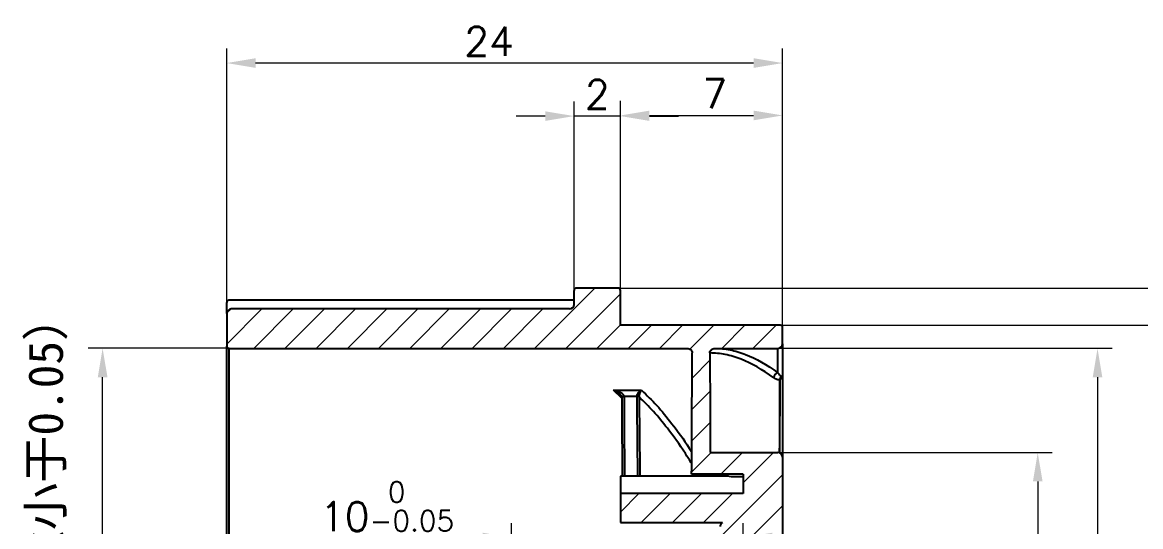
# Model space of a CAD drawing. Header units: millimetres. Extents: x 2517 to 6633, y 792 to 3241.
# Drawn here: x 2643.45 to 2691.72, y 988.42 to 1010.2 of the extents above; entities that cross this region are included whole.
import ezdxf

# ---------------------------------------------------------------- set-up
doc = ezdxf.new("R2010")
doc.units = ezdxf.units.MM
for name, color, linetype, lineweight in [('填充', 3, 'Continuous', 9), ('实线', 7, 'Continuous', 25), ('尺寸标注', 2, 'Continuous', 9)]:
    doc.layers.add(name, color=color, linetype=linetype, lineweight=lineweight)
doc.styles.add('st', font='txt.shx')
doc.styles.get("Standard").update_dxf_attribs({"font": 'simfang.ttf'})
doc.dimstyles.new('st', dxfattribs={"dimscale": 0.5, "dimtxt": 2.5, "dimasz": 2.5, "dimexe": 1.25, "dimexo": 0, "dimtad": 1, "dimtoh": 1, "dimdsep": 46, "dimtxsty": 'st', "dimcen": 0, "dimclrd": 256, "dimclre": 256, "dimclrt": 3, "dimadec": 3, "dimazin": 2, "dimtfac": 1, "dimtmove": 0, "dimatfit": 1, "dimfxl": 1, "dimlwd": -1, "dimlwe": -1, "dimarcsym": 0})

# ---------------------------------------------------------------- blocks, each defined once
blk = doc.blocks.new('*D459')
at = {"layer": 'Defpoints', "color": 0, "ltscale": 0.1, "transparency": 16777216}
for p in [(2646.911, 996.118), (2652.367, 996.118), (2652.367, 954.118)]:
    blk.add_point(p, dxfattribs=at)
at = {"layer": '尺寸标注', "ltscale": 0.1, "transparency": 16777216}
for p, q in [((2652.367, 996.118), (2646.286, 996.118)), ((2646.911, 955.368), (2646.911, 994.868)), ((2652.367, 954.118), (2646.286, 954.118))]:
    blk.add_line(p, q, dxfattribs=at)
for points in [[(2646.703, 994.868), (2647.12, 994.868), (2646.911, 996.118)], [(2646.703, 955.368), (2647.12, 955.368), (2646.911, 954.118)]]:
    blk.add_solid(points, dxfattribs=at)
at = {"layer": '尺寸标注', "color": 3, "ltscale": 0.1, "transparency": 16777216, "insert": (2645.564, 961.013), "char_height": 1.25, "attachment_point": 5, "rotation": 90, "style": 'st'}
blk.add_mtext('%%c42{}{\\H0.71x;\\C3;\\S+0.05^  0;}', dxfattribs=at)
blk = doc.blocks.new('*D460')
at = {"layer": 'Defpoints', "color": 0, "ltscale": 0.1, "transparency": 16777216}
for p in [(2676.167, 997.118), (2695.078, 997.118), (2676.167, 953.118)]:
    blk.add_point(p, dxfattribs=at)
at = {"layer": '尺寸标注', "ltscale": 0.1, "transparency": 16777216}
for p, q in [((2676.167, 997.118), (2695.703, 997.118)), ((2695.078, 954.368), (2695.078, 995.868)), ((2676.167, 953.118), (2695.703, 953.118))]:
    blk.add_line(p, q, dxfattribs=at)
for points in [[(2694.87, 995.868), (2695.286, 995.868), (2695.078, 997.118)], [(2694.87, 954.368), (2695.286, 954.368), (2695.078, 953.118)]]:
    blk.add_solid(points, dxfattribs=at)
at = {"layer": '尺寸标注', "color": 3, "ltscale": 0.1, "transparency": 16777216, "insert": (2693.73, 961.864), "char_height": 1.25, "attachment_point": 5, "rotation": 90, "style": 'st'}
blk.add_mtext('%%c44{}{\\H0.71x;\\C3;\\S-0.02^ -0.05;}', dxfattribs=at)
blk = doc.blocks.new('*D461')
at = {"layer": 'Defpoints', "color": 0, "ltscale": 0.1, "transparency": 16777216}
for p in [(2669.167, 998.718), (2699.85, 998.718), (2669.167, 951.518)]:
    blk.add_point(p, dxfattribs=at)
at = {"layer": '尺寸标注', "ltscale": 0.1, "transparency": 16777216}
for p, q in [((2669.167, 998.718), (2700.475, 998.718)), ((2699.85, 952.768), (2699.85, 997.468)), ((2669.167, 951.518), (2700.475, 951.518))]:
    blk.add_line(p, q, dxfattribs=at)
for points in [[(2699.642, 997.468), (2700.059, 997.468), (2699.85, 998.718)], [(2699.642, 952.768), (2700.059, 952.768), (2699.85, 951.518)]]:
    blk.add_solid(points, dxfattribs=at)
at = {"layer": '尺寸标注', "color": 3, "ltscale": 0.1, "transparency": 16777216, "insert": (2698.913, 973.428), "char_height": 1.25, "attachment_point": 5, "rotation": 90, "style": 'st'}
blk.add_mtext('%%c47.2', dxfattribs=at)
blk = doc.blocks.new('*D462')
at = {"layer": 'Defpoints', "color": 0, "ltscale": 0.1, "transparency": 16777216}
for p in [(2676.067, 991.618), (2676.052, 958.618), (2687.28, 958.618)]:
    blk.add_point(p, dxfattribs=at)
at = {"layer": '尺寸标注', "ltscale": 0.1, "transparency": 16777216}
for p, q in [((2676.067, 991.618), (2687.905, 991.618)), ((2687.28, 990.368), (2687.28, 959.868)), ((2676.052, 958.618), (2687.905, 958.618))]:
    blk.add_line(p, q, dxfattribs=at)
for points in [[(2687.072, 990.368), (2687.489, 990.368), (2687.28, 991.618)], [(2687.072, 959.868), (2687.489, 959.868), (2687.28, 958.618)]]:
    blk.add_solid(points, dxfattribs=at)
at = {"layer": '尺寸标注', "color": 3, "ltscale": 0.1, "transparency": 16777216, "insert": (2686.343, 975.292), "char_height": 1.25, "attachment_point": 5, "rotation": 90, "style": 'st'}
blk.add_mtext('%%c33', dxfattribs=at)
blk = doc.blocks.new('*D463')
at = {"layer": 'Defpoints', "color": 0, "ltscale": 0.1, "transparency": 16777216}
for p in [(2676.067, 996.118), (2676.067, 954.118), (2689.862, 954.118)]:
    blk.add_point(p, dxfattribs=at)
at = {"layer": '尺寸标注', "ltscale": 0.1, "transparency": 16777216}
for p, q in [((2676.067, 996.118), (2690.487, 996.118)), ((2689.862, 994.868), (2689.862, 955.368)), ((2676.067, 954.118), (2690.487, 954.118))]:
    blk.add_line(p, q, dxfattribs=at)
for points in [[(2689.654, 994.868), (2690.07, 994.868), (2689.862, 996.118)], [(2689.654, 955.368), (2690.07, 955.368), (2689.862, 954.118)]]:
    blk.add_solid(points, dxfattribs=at)
at = {"layer": '尺寸标注', "color": 3, "ltscale": 0.1, "transparency": 16777216, "insert": (2688.925, 975.329), "char_height": 1.25, "attachment_point": 5, "rotation": 90, "style": 'st'}
blk.add_mtext('%%c42', dxfattribs=at)
blk = doc.blocks.new('*D464')
at = {"layer": 'Defpoints', "color": 0, "ltscale": 0.1, "transparency": 16777216}
for p in [(2676.267, 1006.175), (2669.267, 998.618), (2676.267, 997.018)]:
    blk.add_point(p, dxfattribs=at)
at = {"layer": '尺寸标注', "ltscale": 0.1, "transparency": 16777216}
for p, q in [((2669.267, 998.618), (2669.267, 1006.8)), ((2676.267, 997.018), (2676.267, 1006.8)), ((2670.517, 1006.175), (2675.017, 1006.175))]:
    blk.add_line(p, q, dxfattribs=at)
for points in [[(2670.517, 1006.383), (2670.517, 1005.967), (2669.267, 1006.175)], [(2675.017, 1006.383), (2675.017, 1005.967), (2676.267, 1006.175)]]:
    blk.add_solid(points, dxfattribs=at)
at = {"layer": '尺寸标注', "color": 3, "ltscale": 0.1, "transparency": 16777216, "insert": (2673.336, 1007.112), "char_height": 1.25, "attachment_point": 5, "style": 'st'}
blk.add_mtext('7', dxfattribs=at)
blk = doc.blocks.new('*D465')
at = {"layer": 'Defpoints', "color": 0, "ltscale": 0.1, "transparency": 16777216}
for p in [(2667.267, 1006.147), (2667.267, 998.618), (2669.267, 998.618)]:
    blk.add_point(p, dxfattribs=at)
at = {"layer": '尺寸标注', "ltscale": 0.1, "transparency": 16777216}
for p, q in [((2667.267, 998.618), (2667.267, 1006.772)), ((2669.267, 998.618), (2669.267, 1006.772)), ((2666.017, 1006.147), (2664.767, 1006.147)), ((2669.267, 1006.147), (2667.267, 1006.147)), ((2670.517, 1006.147), (2671.767, 1006.147))]:
    blk.add_line(p, q, dxfattribs=at)
for points in [[(2666.017, 1006.355), (2666.017, 1005.939), (2667.267, 1006.147)], [(2670.517, 1006.355), (2670.517, 1005.939), (2669.267, 1006.147)]]:
    blk.add_solid(points, dxfattribs=at)
at = {"layer": '尺寸标注', "color": 3, "ltscale": 0.1, "transparency": 16777216, "insert": (2668.267, 1007.085), "char_height": 1.25, "attachment_point": 5, "style": 'st'}
blk.add_mtext('2', dxfattribs=at)
blk = doc.blocks.new('*D466')
at = {"layer": 'Defpoints', "color": 0, "ltscale": 0.1, "transparency": 16777216}
for p in [(2652.267, 1008.438), (2652.267, 998.091), (2676.267, 997.018)]:
    blk.add_point(p, dxfattribs=at)
at = {"layer": '尺寸标注', "ltscale": 0.1, "transparency": 16777216}
for p, q in [((2652.267, 998.091), (2652.267, 1009.063)), ((2676.267, 997.018), (2676.267, 1009.063)), ((2675.017, 1008.438), (2653.517, 1008.438))]:
    blk.add_line(p, q, dxfattribs=at)
for points in [[(2653.517, 1008.646), (2653.517, 1008.229), (2652.267, 1008.438)], [(2675.017, 1008.646), (2675.017, 1008.229), (2676.267, 1008.438)]]:
    blk.add_solid(points, dxfattribs=at)
at = {"layer": '尺寸标注', "color": 3, "ltscale": 0.1, "transparency": 16777216, "insert": (2663.595, 1009.375), "char_height": 1.25, "attachment_point": 5, "style": 'st'}
blk.add_mtext('24', dxfattribs=at)
blk = doc.blocks.new('*D495')
at = {"layer": 'Defpoints', "color": 0, "ltscale": 0.1, "transparency": 16777216}
for p in [(2674.567, 987.945), (2664.567, 986.491), (2674.567, 986.491)]:
    blk.add_point(p, dxfattribs=at)
at = {"layer": '尺寸标注', "ltscale": 0.1, "transparency": 16777216}
for p, q in [((2664.567, 986.491), (2664.567, 988.57)), ((2674.567, 986.491), (2674.567, 988.57)), ((2663.317, 987.945), (2656.312, 987.945)), ((2674.567, 987.945), (2664.567, 987.945)), ((2675.817, 987.945), (2677.067, 987.945))]:
    blk.add_line(p, q, dxfattribs=at)
for points in [[(2663.317, 988.154), (2663.317, 987.737), (2664.567, 987.945)], [(2675.817, 988.154), (2675.817, 987.737), (2674.567, 987.945)]]:
    blk.add_solid(points, dxfattribs=at)
at = {"layer": '尺寸标注', "color": 3, "ltscale": 0.1, "transparency": 16777216, "insert": (2659.189, 989.293), "char_height": 1.25, "attachment_point": 5, "style": 'st'}
blk.add_mtext('10{}{\\H0.71x;\\C3;\\S 0^ -0.05;}', dxfattribs=at)

msp = doc.modelspace()

# ---------------------------------------------------------------- hatches: boundary and pattern name
at = {"layer": '填充'}
h = msp.add_hatch(dxfattribs=at)
h.set_pattern_fill('ANSI31', color=256, scale=0.3, style=0)
h.set_pattern_definition([(45, (-628.67895, -70.11885), (-0.6735192, 0.6735192), [])])
edge = h.paths.add_edge_path()
edge.add_spline(control_points=[(2673.1264, 995.9166), (2673.1263, 995.9379), (2673.13, 995.9594), (2673.137, 995.9794), (2673.144, 995.9994), (2673.1546, 996.0185), (2673.1676, 996.0352), (2673.1811, 996.0524), (2673.1976, 996.0675), (2673.2157, 996.0797), (2673.235, 996.0927), (2673.2568, 996.1026), (2673.2792, 996.1089), (2673.2994, 996.1146), (2673.3206, 996.1175), (2673.3416, 996.1175)], knot_values=[0, 0, 0, 0, 0.0000637, 0.0000637, 0.0000637, 0.0001272, 0.0001272, 0.0001272, 0.0001927, 0.0001927, 0.0001927, 0.0002625, 0.0002625, 0.0002625, 0.0003253, 0.0003253, 0.0003253, 0.0003253], weights=[1, 1, 1, 1, 1, 1, 1, 1, 1, 1, 1, 1, 1, 1, 1, 1], degree=3, periodic=0)
edge.add_line((2673.3416, 996.1175), (2676.0665, 996.1175))
edge.add_arc((2676.0665, 996.3175), 0.2, 270, 360)
edge.add_line((2676.2665, 996.3175), (2676.2665, 997.0175))
edge.add_arc((2676.1665, 997.0175), 0.1, 360, 450)
edge.add_line((2676.1665, 997.1175), (2669.2665, 997.1175))
edge.add_line((2669.2665, 997.1175), (2669.2665, 998.6175))
edge.add_arc((2669.1665, 998.6175), 0.1, 0, 90)
edge.add_line((2669.1665, 998.7175), (2667.3665, 998.7175))
edge.add_arc((2667.3665, 998.6175), 0.1, 90, 180)
edge.add_line((2667.2665, 998.6175), (2667.2665, 998.0175))
edge.add_arc((2667.0665, 998.0175), 0.2, -90, 0, ccw=False)
edge.add_line((2667.0665, 997.8175), (2652.4665, 997.8175))
edge.add_arc((2652.4665, 997.6175), 0.2, 90, 180)
edge.add_line((2652.2665, 997.6175), (2652.2665, 996.2175))
edge.add_arc((2652.3665, 996.2175), 0.1, 180, 270)
edge.add_line((2652.3665, 996.1175), (2672.1485, 996.1175))
edge.add_spline(control_points=[(2672.1485, 996.1175), (2672.174, 996.1175), (2672.1998, 996.1132), (2672.2239, 996.1048), (2672.248, 996.0964), (2672.271, 996.0837), (2672.2908, 996.0675), (2672.3098, 996.0519), (2672.3263, 996.0327), (2672.3385, 996.0114), (2672.3498, 995.9916), (2672.3577, 995.9694), (2672.3613, 995.9469), (2672.3629, 995.9369), (2672.3637, 995.9267), (2672.3637, 995.9166)], knot_values=[0, 0, 0, 0, 0.0000765, 0.0000765, 0.0000765, 0.0001532, 0.0001532, 0.0001532, 0.0002269, 0.0002269, 0.0002269, 0.0002953, 0.0002953, 0.0002953, 0.0003253, 0.0003253, 0.0003253, 0.0003253], weights=[1, 1, 1, 1, 1, 1, 1, 1, 1, 1, 1, 1, 1, 1, 1, 1], degree=3, periodic=0)
edge.add_spline(control_points=[(2672.3637, 995.9166), (2672.3594, 994.9431), (2672.355, 993.9696), (2672.3504, 992.9962), (2672.3468, 992.2247), (2672.343, 991.4532), (2672.3391, 990.6816)], knot_values=[0.0000613, 0.0000613, 0.0000613, 0.0000613, 0.0029817, 0.0029817, 0.0029817, 0.0052963, 0.0052963, 0.0052963, 0.0052963], weights=[1, 1, 1, 1, 1, 1, 1], degree=3, periodic=0)
edge.add_line((2672.3391, 990.6816), (2674.5665, 990.6816))
edge.add_line((2674.5665, 990.6816), (2674.5665, 989.8476))
edge.add_line((2674.5665, 989.8476), (2669.2665, 989.8476))
edge.add_line((2669.2665, 989.8476), (2669.2665, 988.5951))
edge.add_line((2669.2665, 988.5951), (2673.6744, 988.5951))
edge.add_arc((2673.7665, 988.4175), 0.2, 117.42016, 180)
edge.add_line((2673.5665, 988.4175), (2673.5665, 987.6175))
edge.add_line((2673.5665, 987.6175), (2674.3665, 987.6175))
edge.add_arc((2674.3665, 987.4175), 0.2, 0, 90, ccw=False)
edge.add_line((2674.5665, 987.4175), (2674.5665, 984.6175))
edge.add_line((2674.5665, 984.6175), (2673.5665, 984.6175))
edge.add_line((2673.5665, 984.6175), (2673.5665, 983.6175))
edge.add_line((2673.5665, 983.6175), (2674.5665, 983.6175))
edge.add_line((2674.5665, 983.6175), (2674.5665, 981.1175))
edge.add_line((2674.5665, 981.1175), (2669.8665, 981.1175))
edge.add_line((2669.8665, 981.1175), (2669.8665, 979.4771))
edge.add_line((2669.8665, 979.4771), (2670.5325, 979.0925))
edge.add_line((2670.5325, 979.0925), (2674.5665, 979.0925))
edge.add_line((2674.5665, 979.0925), (2674.5665, 978.3675))
edge.add_arc((2674.7665, 978.3675), 0.2, 180, 270)
edge.add_line((2674.7665, 978.1675), (2676.0665, 978.1675))
edge.add_arc((2676.0665, 978.3675), 0.2, 270, 360)
edge.add_line((2676.2665, 978.3675), (2676.2665, 991.4175))
edge.add_arc((2676.0665, 991.4175), 0.2, 360, 450)
edge.add_line((2676.0665, 991.6175), (2673.1442, 991.6175))
edge.add_line((2673.1442, 991.6175), (2673.1264, 995.9166))

# ---------------------------------------------------------------- linework, layer by layer
at = {"layer": '实线'}
for p, q in [((2667.2665, 998.0175), (2667.2665, 998.6175)), ((2669.1665, 998.7175), (2667.3665, 998.7175)), ((2669.2665, 997.1175), (2669.2665, 998.6175)), ((2652.2665, 997.6175), (2652.2665, 998.0905)), ((2652.2683, 998.0987), (2652.2681, 998.0905)), ((2667.2665, 998.1953), (2652.372, 998.1953)), ((2652.2665, 997.6175), (2652.2665, 996.2175)), ((2667.0665, 997.8175), (2652.4665, 997.8175)), ((2676.1665, 997.1175), (2669.2665, 997.1175)), ((2676.2665, 996.3175), (2676.2665, 997.0175)), ((2652.2665, 954.0175), (2652.2665, 996.2175)), ((2652.3665, 996.1175), (2652.3665, 954.1175)), ((2652.3665, 996.1175), (2672.1485, 996.1175)), ((2673.3416, 996.1175), (2676.0665, 996.1175)), ((2676.0665, 995.0643), (2676.0665, 996.1175)), ((2676.2665, 996.3175), (2676.2665, 991.4175)), ((2676.1499, 991.598), (2676.1616, 994.7577)), ((2668.9604, 994.3096), (2670.1765, 994.3096)), ((2669.3267, 993.9603), (2668.9604, 994.3096)), ((2669.9825, 994.0438), (2669.4265, 994.0438)), ((2673.1442, 991.6175), (2676.0665, 991.6175)), ((2676.2665, 991.4175), (2676.2665, 978.3675)), ((2674.5665, 990.6816), (2672.3391, 990.6816)), ((2672.669, 990.6024), (2672.62, 990.6816)), ((2673.4073, 990.6816), (2674.046, 990.5851)), ((2674.5665, 990.6816), (2674.5665, 989.8476)), ((2673.9318, 990.6024), (2669.2665, 990.6024)), ((2669.2665, 990.6024), (2669.2665, 989.8476)), ((2674.046, 990.5851), (2674.5665, 990.5851)), ((2669.2665, 989.8476), (2669.2665, 988.5951)), ((2674.5665, 989.8476), (2669.2665, 989.8476)), ((2669.2665, 988.5951), (2673.6744, 988.5951))]:
    msp.add_line(p, q, dxfattribs=at)
at = {"layer": '实线', "flags": 128}
for points in [[(2673.1264, 995.9166), (2673.1372, 993.3253), (2673.1442, 991.6175)], [(2669.3265, 994.0025), (2669.3268, 994.0056), (2669.3317, 994.0157), (2669.3425, 994.0249), (2669.3585, 994.0329), (2669.3787, 994.0389), (2669.4019, 994.0428), (2669.4265, 994.0441)], [(2669.3265, 994.0021), (2669.3268, 994.0053), (2669.3317, 994.0154), (2669.3425, 994.0247), (2669.3585, 994.0326), (2669.3787, 994.0387), (2669.4019, 994.0425), (2669.4265, 994.0438)]]:
    msp.add_lwpolyline(points, dxfattribs=at)
at = {"layer": '实线'}
for centre, radius, start, end in [((2667.3665, 998.6175), 0.1, 90, 180), ((2669.1665, 998.6175), 0.1, 0, 90), ((2652.3627, 998.0957), 0.0948, 150.38213, 179.23648), ((2667.0665, 998.0175), 0.2, 270, 0), ((2652.4665, 997.6175), 0.2, 90, 180), ((2676.1665, 997.0175), 0.1, 0, 90), ((2652.3665, 996.2175), 0.1, 180, 270), ((2676.0665, 996.3175), 0.2, 270, 0), ((2676.1036, 994.8474), 0.2201, 99.70177, 179.64717), ((2676.3589, 994.7782), 0.208, 139.3067, 188.72861), ((2669.9929, 993.8991), 0.1451, 56.15344, 94.11901), ((2669.9937, 993.8983), 0.1446, 56.3762, 94.43581), ((2676.0665, 991.4175), 0.2, 0, 90), ((2673.7665, 988.4175), 0.2, 117.42016, 180)]:
    msp.add_arc(centre, radius, start, end, dxfattribs=at)
msp.add_ellipse((2652.4665, 997.9953), major_axis=(-0.0964, 0.1996), ratio=0.132514, start_param=6.2192442, end_param=6.4309112, dxfattribs=at)
for points in [[(2652.2665, 998.0905), (2652.2665, 998.0927), (2652.267, 998.0948), (2652.2679, 998.097)], [(2676.0665, 995.0643), (2676.1113, 995.0002), (2676.1565, 994.944), (2676.2012, 994.9139)], [(2669.4265, 994.0441), (2669.4265, 994.044), (2669.4265, 994.0439), (2669.4265, 994.0438)], [(2669.9825, 994.0425), (2669.9825, 994.0429), (2669.9825, 994.0434), (2669.9825, 994.0438)], [(2670.0737, 994.0196), (2670.0737, 994.0193), (2670.0737, 994.019), (2670.0737, 994.0187)]]:
    msp.add_open_spline(points, degree=3, dxfattribs=at)
for points, knots in [([(2652.3746, 998.194), (2652.3663, 998.1942), (2652.3459, 998.1946), (2652.314, 998.1807), (2652.2915, 998.1606), (2652.2825, 998.1461), (2652.2803, 998.1425)], [0, 0, 0, 0, 0.22429297, 0.55035474, 0.88884781, 1, 1, 1, 1]), ([(2672.1485, 996.1175), (2672.2035, 996.1175), (2672.2575, 996.0978), (2672.3387, 996.0247), (2672.3639, 995.9717), (2672.3637, 995.9166)], [0, 0, 0, 0, 0.5, 0.5, 1, 1, 1, 1]), ([(2673.1264, 995.9166), (2673.1262, 995.9717), (2673.1516, 996.0248), (2673.2322, 996.0975), (2673.2867, 996.1175), (2673.3416, 996.1175)], [0, 0, 0, 0, 0.5, 0.5, 1, 1, 1, 1]), ([(2673.3416, 996.1175), (2673.5599, 996.1175), (2673.7786, 996.0956), (2674.2204, 996.0072), (2674.4442, 995.9405), (2675.1228, 995.6745), (2675.5828, 995.4105), (2676.0665, 995.0643)], [0, 0, 0, 0, 0.25, 0.25, 0.5, 0.5, 1, 1, 1, 1]), ([(2672.3391, 990.6816), (2672.343, 991.4532), (2672.3468, 992.2247), (2672.3504, 992.9962), (2672.355, 993.9696), (2672.3594, 994.9431), (2672.3637, 995.9166)], [0.0006671566, 0.0006671566, 0.0006671566, 0.0006671566, 0.0029817179, 0.0029817179, 0.0029817179, 0.0059021518, 0.0059021518, 0.0059021518, 0.0059021518]), ([(2675.8835, 994.8487), (2675.394, 995.1998), (2674.9286, 995.4675), (2674.2419, 995.7373), (2674.0156, 995.8049), (2673.5687, 995.8945), (2673.3473, 995.9167), (2673.1264, 995.9166)], [0, 0, 0, 0, 0.5, 0.5, 0.75, 0.75, 1, 1, 1, 1]), ([(2676.1533, 994.7467), (2676.1097, 994.7429), (2676.065, 994.7536), (2675.9748, 994.7898), (2675.9291, 994.816), (2675.8835, 994.8487)], [0, 0, 0, 0, 0.5, 0.5, 1, 1, 1, 1]), ([(2676.1379, 991.603), (2676.1402, 991.9789), (2676.1465, 993.0266), (2676.1506, 994.0746), (2676.1533, 994.7467)], [0, 0, 0, 0, 0.35869287, 1, 1, 1, 1]), ([(2676.1621, 994.7578), (2676.162, 994.7586), (2676.1618, 994.7606), (2676.1592, 994.7577), (2676.1557, 994.7511), (2676.1533, 994.7467)], [0, 0, 0, 0, 0.18231829, 0.44755973, 1, 1, 1, 1]), ([(2676.1621, 994.7577), (2676.1621, 994.7578), (2676.1605, 994.7697), (2676.1648, 994.7866), (2676.1679, 994.799), (2676.1693, 994.802), (2676.169, 994.8012), (2676.1689, 994.8012)], [0, 0, 0, 0, 0.0044597, 0.4754242, 0.7470192, 0.9831769, 1, 1, 1, 1]), ([(2676.2012, 994.9139), (2676.2056, 994.9095), (2676.2143, 994.9007), (2676.2153, 994.8759), (2676.2063, 994.8389), (2676.1914, 994.8002), (2676.1692, 994.7755), (2676.1632, 994.7689)], [0, 0, 0, 0, 0.21245024, 0.42046128, 0.62088102, 0.89837565, 1, 1, 1, 1]), ([(2669.4265, 994.0441), (2669.4264, 994.0667), (2669.4151, 994.0896), (2669.3856, 994.1279), (2669.3672, 994.1445), (2669.3098, 994.1886), (2669.2674, 994.2113), (2669.1388, 994.2691), (2669.05, 994.2939), (2668.9604, 994.3096)], [0, 0, 0, 0, 0.125, 0.125, 0.25, 0.25, 0.5, 0.5, 1, 1, 1, 1]), ([(2669.2529, 994.1306), (2669.2522, 994.1315), (2669.2181, 994.1719), (2669.1181, 994.2359), (2669.0205, 994.2873), (2668.9613, 994.3092), (2668.9604, 994.3096)], [0, 0, 0, 0, 0.0089569, 0.4076184, 0.9913554, 1, 1, 1, 1]), ([(2669.2447, 994.1389), (2669.2625, 994.1205), (2669.2906, 994.0917), (2669.3159, 994.0476), (2669.3248, 994.0206), (2669.3268, 994.0068), (2669.3265, 994.0029), (2669.3264, 994.0026)], [0, 0, 0, 0, 0.4583064, 0.7203537, 0.869969, 0.9904328, 1, 1, 1, 1]), ([(2669.4265, 994.0438), (2669.429, 993.1541), (2669.4322, 992.007), (2669.4373, 990.8598), (2669.4384, 990.6024)], [0, 0, 0, 0, 0.77558438, 1, 1, 1, 1]), ([(2669.9825, 994.0438), (2669.9823, 994.073), (2669.99, 994.1047), (2670.0147, 994.1627), (2670.0317, 994.1893), (2670.0883, 994.259), (2670.1327, 994.2911), (2670.1765, 994.3096)], [0, 0, 0, 0, 0.25, 0.25, 0.5, 0.5, 1, 1, 1, 1]), ([(2670.0174, 990.6024), (2670.0145, 990.8799), (2670.0026, 992.0266), (2669.9912, 993.1733), (2669.9825, 994.0425)], [0, 0, 0, 0, 0.2420385, 1, 1, 1, 1]), ([(2670.0737, 994.0196), (2670.0736, 994.0488), (2670.0777, 994.0815), (2670.0907, 994.1426), (2670.0997, 994.1713), (2670.1297, 994.248), (2670.1532, 994.2857), (2670.1765, 994.3096)], [0, 0, 0, 0, 0.25, 0.25, 0.5, 0.5, 1, 1, 1, 1]), ([(2670.1765, 994.3096), (2670.3981, 994.0962), (2670.8422, 993.6684), (2671.5242, 992.8307), (2672.0229, 992.1554), (2672.3073, 991.6915), (2672.3438, 991.632)], [0, 0, 0, 0, 0.2932767, 0.5879233, 0.9471239, 1, 1, 1, 1]), ([(2669.3266, 994.0021), (2669.3274, 993.6907), (2669.3302, 992.5575), (2669.3357, 991.4242), (2669.3397, 990.6024)], [0, 0, 0, 0, 0.27479866, 1, 1, 1, 1]), ([(2670.0737, 994.0187), (2670.0817, 993.1502), (2670.0921, 992.0113), (2670.1024, 990.8727), (2670.1049, 990.6024)], [0, 0, 0, 0, 0.7625848, 1, 1, 1, 1]), ([(2672.3413, 991.1327), (2672.2514, 991.2805), (2671.9068, 991.8466), (2671.3606, 992.5938), (2670.6971, 993.4064), (2670.2818, 993.8143), (2670.0737, 994.0187)], [0, 0, 0, 0, 0.1240563, 0.4752122, 0.7370689, 1, 1, 1, 1]), ([(2672.9362, 990.6728), (2672.9504, 990.6512), (2672.9649, 990.6289), (2672.9793, 990.603), (2672.9796, 990.6024)], [0, 0, 0, 0, 0.9757129, 1, 1, 1, 1])]:
    msp.add_open_spline(points, degree=3, knots=knots, dxfattribs=at)

# ---------------------------------------------------------------- texts
at = {"layer": '实线', "insert": (2644.5455, 984.1632), "char_height": 1.5, "width": 36.804944, "attachment_point": 5, "rotation": 90}
msp.add_mtext('（与后端盖配合间隙小于0.05）', dxfattribs=at)

# ---------------------------------------------------------------- dimensions: what is measured, and where the dimension line sits
at = {"layer": '尺寸标注', "ltscale": 0.1}
for base, p1, p2, picture, middle in [((2652.2665, 1008.4378), (2676.2665, 997.0175), (2652.2665, 998.0905), '*D466', (2663.5949, 1008.4378)), ((2667.2665, 1006.1471), (2669.2665, 998.6175), (2667.2665, 998.6175), '*D465', (2668.2665, 1006.1471)), ((2676.2665, 1006.1749), (2669.2665, 998.6175), (2676.2665, 997.0175), '*D464', (2673.3356, 1006.1749))]:
    dim = msp.add_linear_dim(base=base, p1=p1, p2=p2, dimstyle='st', dxfattribs=at)
    dim.commit()
    dim.dimension.update_dxf_attribs({"geometry": picture, "text_midpoint": middle, "dimtype": 160})
for base, p1, p2, picture, middle in [((2699.8503, 998.7175), (2669.1665, 951.5175), (2669.1665, 998.7175), '*D461', (2699.8503, 973.4284)), ((2689.8621, 954.1175), (2676.0665, 996.1175), (2676.0665, 954.1175), '*D463', (2689.8621, 975.3289)), ((2687.2804, 958.6175), (2676.0665, 991.6175), (2676.0522, 958.6175), '*D462', (2687.2804, 975.2922))]:
    dim = msp.add_linear_dim(base=base, p1=p1, p2=p2, angle=90, text='%%c<>', dimstyle='st', dxfattribs=at)
    dim.commit()
    dim.dimension.update_dxf_attribs({"geometry": picture, "text_midpoint": middle, "dimtype": 160})
for base, p1, p2, text, override, picture, middle in [((2695.0779, 997.1175), (2676.1665, 953.1175), (2676.1665, 997.1175), '%%c<>{}{\\H0.71x;\\C3;\\S-0.02^ -0.05;}', {"dimtp": -0.02, "dimtm": 0.05, "dimtdec": 2, "dimtzin": 8}, '*D460', (2695.0779, 961.8635)), ((2646.9115, 996.1175), (2652.3665, 954.1175), (2652.3665, 996.1175), '%%c<>{}{\\H0.71x;\\C3;\\S+0.05^  0;}', {"dimtp": 0.05, "dimtm": 0, "dimtdec": 2, "dimtzin": 8}, '*D459', (2646.9115, 961.0128))]:
    dim = msp.add_linear_dim(base=base, p1=p1, p2=p2, angle=90, text=text, dimstyle='st', override=override, dxfattribs=at)
    dim.commit()
    dim.dimension.update_dxf_attribs({"geometry": picture, "text_midpoint": middle, "dimtype": 160})
dim = msp.add_linear_dim(base=(2674.5665, 987.9454), p1=(2664.5665, 986.4912), p2=(2674.5665, 986.4912), text='<>{}{\\H0.71x;\\C3;\\S 0^ -0.05;}', dimstyle='st', override={"dimtp": 0, "dimtm": 0.05, "dimtdec": 2, "dimtzin": 8}, dxfattribs=at)
dim.commit()
dim.dimension.update_dxf_attribs({"geometry": '*D495', "text_midpoint": (2659.1894, 987.9454), "dimtype": 160})

doc.saveas('drawing.dxf')
